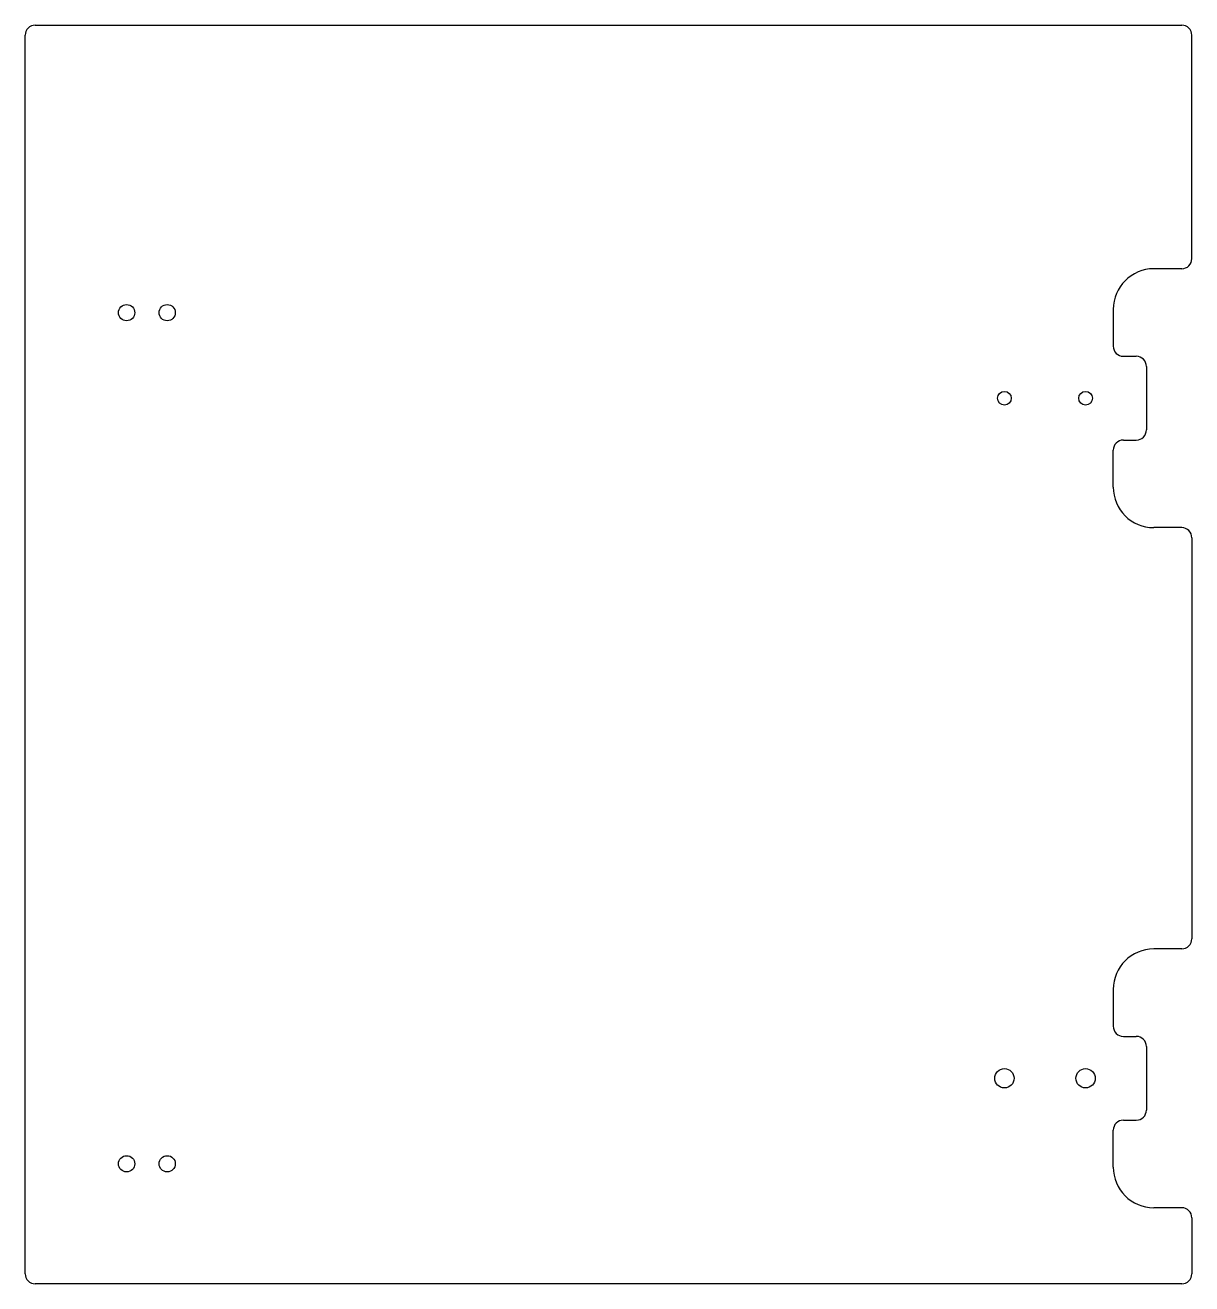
# Model space of a CAD drawing. Extents: x 0 to 230, y 49 to 297.
import ezdxf

# ---------------------------------------------------------------- set-up
doc = ezdxf.new("R2010")
doc.units = 0
doc.header["$MEASUREMENT"] = 0
doc.layers.add('VISIBLE', color=7, linetype='CONTINUOUS')

msp = doc.modelspace()

# ---------------------------------------------------------------- linework, layer by layer
at = {"layer": 'VISIBLE'}
for p, q in [((2, 297), (228, 297)), ((0, 51), (0, 295)), ((230, 251), (230, 295)), ((228, 249), (222.5, 249)), ((214.5, 241), (214.5, 233.75)), ((216.5, 231.75), (219.05, 231.75)), ((221.05, 229.75), (221.05, 217.25)), ((216.5, 215.25), (219.05, 215.25)), ((214.5, 206), (214.5, 213.25)), ((228, 198), (222.5, 198)), ((230, 196), (230, 117)), ((228, 115), (222.5, 115)), ((214.5, 107), (214.5, 99.75)), ((216.5, 97.75), (219.05, 97.75)), ((221.05, 95.75), (221.05, 83.25)), ((216.5, 81.25), (219.05, 81.25)), ((214.5, 72), (214.5, 79.25)), ((228, 64), (222.5, 64)), ((230, 62), (230, 51)), ((228, 49), (2, 49))]:
    msp.add_line(p, q, dxfattribs=at)
for centre, radius in [((20, 240.34963), 1.6), ((28, 240.34963), 1.6), ((193.05, 223.5), 1.35), ((209.05, 223.5), 1.35), ((193.05, 89.5), 1.9), ((209.05, 89.5), 1.9), ((20, 72.65037), 1.6), ((28, 72.65037), 1.6)]:
    msp.add_circle(centre, radius, dxfattribs=at)
for centre, radius, start, end in [((2, 295), 2, 90, 180), ((228, 295), 2, 0, 90), ((228, 251), 2, 270, 0), ((222.5, 241), 8, 90, 180), ((216.5, 233.75), 2, 180, 270), ((219.05, 229.75), 2, 0, 90), ((219.05, 217.25), 2, 270, 0), ((216.5, 213.25), 2, 90, 180), ((222.5, 206), 8, 180, 270), ((228, 196), 2, 0, 90), ((228, 117), 2, 270, 0), ((222.5, 107), 8, 90, 180), ((216.5, 99.75), 2, 180, 270), ((219.05, 95.75), 2, 0, 90), ((219.05, 83.25), 2, 270, 0), ((216.5, 79.25), 2, 90, 180), ((222.5, 72), 8, 180, 270), ((228, 62), 2, 0, 90), ((2, 51), 2, 180, 270), ((228, 51), 2, 270, 0)]:
    msp.add_arc(centre, radius, start, end, dxfattribs=at)

doc.saveas('drawing.dxf')
